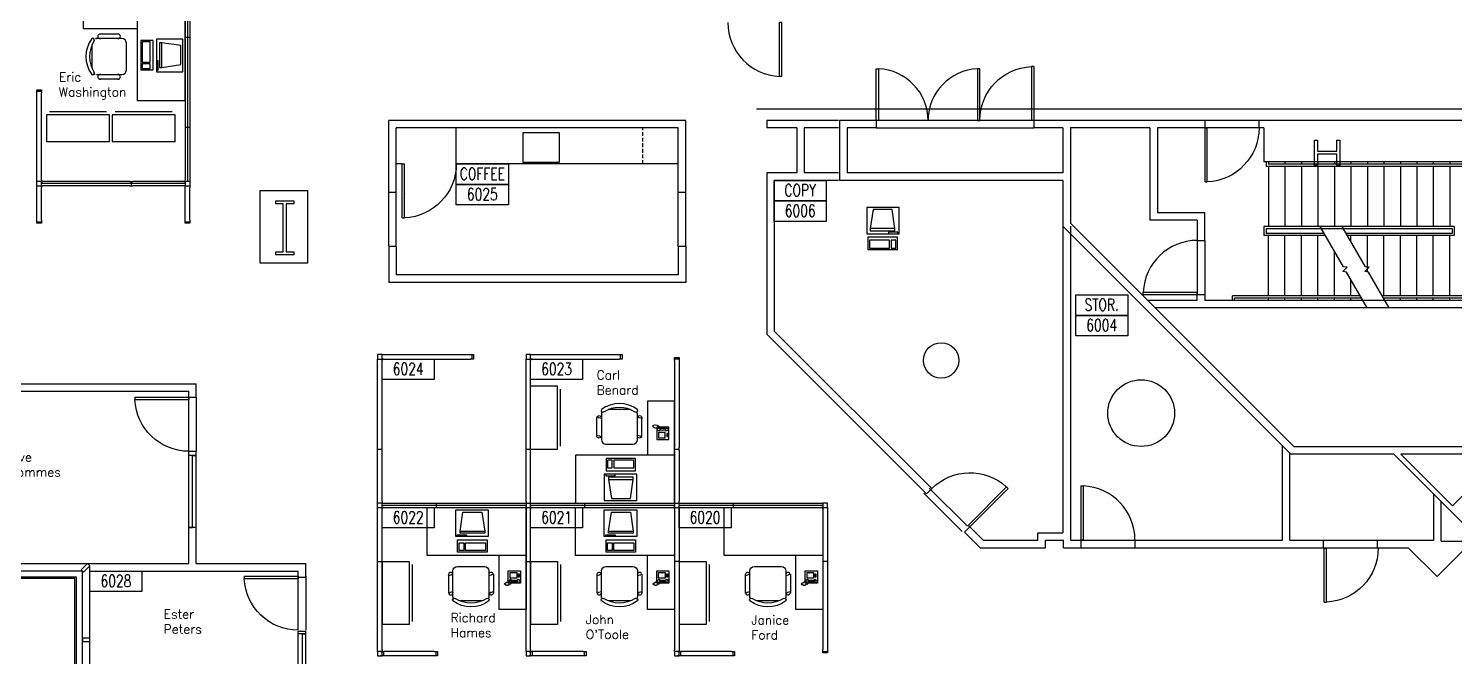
# Model space of a CAD drawing. Header units: millimetres. Extents: x 489553472 to 489553809, y 110504095 to 110504426.
# Drawn here: x 489553583.9 to 489553679, y 110504315.5 to 110504357.4 of the extents above; entities that cross this region are included whole.
import ezdxf
from ezdxf.enums import TextEntityAlignment as Align

# ---------------------------------------------------------------- set-up
doc = ezdxf.new("R2010")
doc.units = ezdxf.units.MM
doc.linetypes.add('HIDDEN', pattern=[0.375, 0.25, -0.125])
for name, color, linetype in [('A-DOOR-TRIM-3D', 7, 'Continuous'), ('CHAIRS', 4, 'Continuous'), ('CPU', 6, 'Continuous'), ('E-B-CORE', 30, 'Continuous'), ('E-B-FURR', 6, 'Continuous'), ('E-B-GLAZ', 72, 'Continuous'), ('E-B-MULL', 8, 'Continuous'), ('E-C-HEAD', 5, 'Continuous'), ('E-F-CASE', 4, 'Continuous'), ('E-F-DOOR', 3, 'Continuous'), ('E-F-PLMB', 2, 'Continuous'), ('E-F-STAIR', 8, 'Continuous'), ('E-S-COLM', 8, 'Continuous'), ('EMPLOYEE', 1, 'Continuous'), ('FURNITURE', 3, 'Continuous'), ('PANELS_201', 6, 'Continuous'), ('PHONES', 4, 'Continuous'), ('RMNUM', 40, 'Continuous'), ('Y-3', 40, 'Continuous')]:
    doc.layers.add(name, color=color, linetype=linetype)
doc.styles.add('ARCHITXT', font='simplex.shx')
doc.styles.add('ROMANS', font='romans', dxfattribs={"width": 0.75, "height": 8})

# ---------------------------------------------------------------- blocks, each defined once
blk = doc.blocks.new('DR-36')
for p, q in [((0, 36), (0, 0)), ((0, 36), (1.5, 36)), ((1.5, 36), (1.5, 0)), ((0, 0), (1.5, 0))]:
    blk.add_line(p, q)
blk.add_arc((0, 0), 36, 0, 87.61406)
blk = doc.blocks.new('DR-69P')
for points in [[(1.5, 0), (0, 0), (0, 34.5), (1.5, 34.5)], [(67.5, 0), (69, 0), (69, 34.5), (67.5, 34.5)]]:
    blk.add_lwpolyline(points, close=True)
for centre, start, end in [((0, 0), 0, 87.51045), ((69, 0), 92.48955, 180)]:
    blk.add_arc(centre, 34.5, start, end)
blk = doc.blocks.new('RMNUM')
at = {"layer": 'RMNUM'}
blk.add_lwpolyline([(-16.33354, 6.674702), (18.388073, 6.674702), (18.388073, -6.982766), (-16.33354, -6.982766), (-16.33354, 6.674702)], dxfattribs=at)
at = {"layer": 'RMNUM', "style": 'ROMANS', "width": 0.75}
blk.add_attdef('NUMBER', text='', height=8, dxfattribs=at).set_placement((1.027267, 0.114097), align=Align.MIDDLE_CENTER)
blk = doc.blocks.new('DESK2')
for p, q in [((33, 0), (-33, 0)), ((-33, 0), (-33, -68)), ((33, -32), (33, 0)), ((-33, -32), (33, -32)), ((-15, -68), (-15, -32)), ((-33, -68), (-15, -68))]:
    blk.add_line(p, q)
blk = doc.blocks.new('CHAIR7')
for p, q in [((20, 12), (3, 12)), ((5.12, 15.04), (17.88, 15.04)), ((0, 9), (0, -9)), ((23, -7.44), (23, 7.44)), ((3, -12), (20, -12)), ((5.12, -15), (17.88, -15))]:
    blk.add_line(p, q)
for centre, radius, start, end in [((3, 9), 3, 90, 180), ((5.56, 13.54), 1.56, 73.7398, 286.2602), ((17.44, 13.54), 1.56, 253.7398, 106.2602), ((20, 9), 3, 62.41556, 90), ((22.34, 11.12), 1.1, 53.30994, 212.02741), ((4.82, 0), 19.64, 327.57575, 32.42425), ((7, 0), 20, 323.1301, 36.8699), ((3, -9), 3, 180, 270), ((5.56, -13.5), 1.56, 73.7398, 286.2602), ((17.44, -13.5), 1.56, 253.7398, 106.2602), ((20, -9), 3, 270, 297.58444), ((22.34, -11.12), 1.1, 147.97259, 306.69006)]:
    blk.add_arc(centre, radius, start, end)
blk = doc.blocks.new('RECTANG')
for p, q in [((1, 1), (0, 1)), ((0, 1), (0, 0)), ((1, 0), (1, 1)), ((0, 0), (1, 0))]:
    blk.add_line(p, q)
blk = doc.blocks.new('IBMAT', base_point=(61, 306))
for p, q in [((75, 307), (75, 306)), ((81, 307), (75, 307)), ((81, 306), (81, 307))]:
    blk.add_line(p, q)
at = {"xscale": 21, "yscale": 17, "zscale": 21}
blk.add_blockref('RECTANG', (61, 306), dxfattribs=at)
blk = doc.blocks.new('KEYBOARD', base_point=(60, 294))
for p, xscale, yscale, zscale in [((60, 294), 19, 8, 19), ((61, 295), 13, 5, 13), ((75, 295), 3, 5, 3)]:
    blk.add_blockref('RECTANG', p, dxfattribs=dict(xscale=xscale, yscale=yscale, zscale=zscale))
blk = doc.blocks.new('COMPUTER')
for p, q in [((-6.64, 16.23), (-8.5, 3.5)), ((6.08, 16.23), (-6.64, 16.23)), ((8, 3.5), (6.08, 16.23)), ((-8.5, 3.5), (-8.5, 2.04)), ((8, 3.5), (-8.5, 3.5)), ((-8.5, 2.04), (8, 2.04)), ((8, 2.04), (8, 3.5))]:
    blk.add_line(p, q)
at = {"xscale": 1.033846153846154, "yscale": 1.033846153846154, "zscale": 1.033846153846154}
for name, p in [('IBMAT', (-10.86, 0)), ('KEYBOARD', (-10.05, -10.5))]:
    blk.add_blockref(name, p, dxfattribs=at)
blk = doc.blocks.new('FC42X18D')
for p, q in [((-21, 0), (-21, -18)), ((-21, 0), (21, 0)), ((21, -18), (21, 0)), ((-21, -18), (21, -18)), ((-19, -20), (19, -20))]:
    blk.add_line(p, q)
blk = doc.blocks.new('FNPHONE')
for p, q in [((-9.1, 0.22), (-9.7, 0.02)), ((-8.9, 0.62), (-9.5, 0.42)), ((-8.7, 1.02), (-9.3, 0.82)), ((-8.5, 1.42), (-9.1, 1.22)), ((-8.3, 1.82), (-8.9, 1.62)), ((-7.14, 0.56), (-7.5, -0.58)), ((-7.29, 6.54), (-7.29, 1.54)), ((-6.29, 6.54), (-6.29, 1.54)), ((-3.87, 4.85), (-3.87, 4.85)), ((-3.87, 3.91), (-3.87, 3.91)), ((-3.87, 2.97), (-3.87, 2.97)), ((-3.87, 2.03), (-3.87, 2.03)), ((-2.94, 4.85), (-2.94, 4.85)), ((-2.94, 3.91), (-2.94, 3.91)), ((-2.94, 2.97), (-2.94, 2.97)), ((-2.94, 2.03), (-2.94, 2.03)), ((-2, 4.85), (-2, 4.85)), ((-2, 3.91), (-2, 3.91)), ((-2, 2.97), (-2, 2.97)), ((-2, 2.03), (-2, 2.03)), ((-9.3, -0.18), (-9.9, -0.38)), ((-9.3, -0.58), (-9.9, -0.78)), ((-9.3, -0.98), (-9.9, -1.18)), ((-9.3, -1.38), (-9.9, -1.58)), ((-9.1, -1.78), (-9.7, -1.98)), ((-8.9, -2.18), (-9.5, -2.38)), ((-8.43, -2.46), (-9.03, -2.66)), ((-7.9, -1.98), (-8.5, -2.18)), ((-7.7, -1.58), (-8.3, -1.78)), ((-7.5, -1.18), (-8.1, -1.38)), ((-7.3, -0.78), (-7.9, -0.98))]:
    blk.add_line(p, q)
for centre, start, end in [((-6.79, 6.54), 298.49146, 241.50854), ((-6.79, 1.54), 118.49146, 61.50854)]:
    blk.add_arc(centre, 1.05, start, end)
for p, xscale, yscale, zscale in [((-8.21, 0), 8.20528234483245, 8.104073169521023, 8.20528234483245), ((-4.81, 1.25), 3.75, 4.375, 3.75), ((-4.03, 6.72), 2.03125, 0.46875, 2.03125)]:
    blk.add_blockref('RECTANG', p, dxfattribs=dict(xscale=xscale, yscale=yscale, zscale=zscale))

msp = doc.modelspace()

# ---------------------------------------------------------------- linework, layer by layer
msp.add_line((489553633.5997519, 110504343.8696724), (489553633.5997519, 110504343.8696724))
at = {"layer": 'A-DOOR-TRIM-3D'}
for p, q in [((489553608.4951391, 110504346.3981165), (489553608.4951391, 110504346.3981165, 9.75)), ((489553608.9951391, 110504346.3981165), (489553608.9951391, 110504346.3981165, 9.75))]:
    msp.add_line(p, q, dxfattribs=at)
at = {"layer": 'E-B-CORE'}
for p, q in [((489553637.9561564, 110504351.2981165), (489553637.9561564, 110504347.2981165)), ((489553640.4061564, 110504351.2981165), (489553637.9561564, 110504351.2981165)), ((489553638.4561564, 110504350.7981165), (489553638.4561564, 110504347.7981165)), ((489553640.4061564, 110504350.7981165), (489553638.4561564, 110504350.7981165)), ((489553640.4061564, 110504351.2981165), (489553640.4061564, 110504350.7981165)), ((489553653.3561563, 110504351.2981165), (489553650.9061564, 110504351.2981165)), ((489553650.9061564, 110504351.2981165), (489553650.9061564, 110504350.7981165)), ((489553652.8561563, 110504350.7981165), (489553650.9061564, 110504350.7981165)), ((489553652.8561563, 110504350.7981165), (489553652.8561563, 110504347.7981165)), ((489553662.3311564, 110504351.2981165), (489553653.3561563, 110504351.2981165)), ((489553658.6561564, 110504350.7981165), (489553653.3561563, 110504350.7981165)), ((489553653.3561563, 110504350.7981165), (489553653.3561563, 110504344.4481165)), ((489553658.6561564, 110504350.7981165), (489553658.6561564, 110504344.6370992)), ((489553659.1561564, 110504350.7981165), (489553659.1561564, 110504345.1370992)), ((489553662.3311564, 110504350.7981165), (489553659.1561564, 110504350.7981165)), ((489553662.3311564, 110504350.7981165), (489553662.3311564, 110504351.2981165)), ((489553691.4576391, 110504351.2981165), (489553665.9311564, 110504351.2981165)), ((489553665.9311564, 110504350.7981165), (489553665.9311564, 110504351.2981165)), ((489553666.2561564, 110504350.7981165), (489553665.9311564, 110504350.7981165)), ((489553666.2561564, 110504350.7981165), (489553666.2561564, 110504348.5370992)), ((489553683.2576391, 110504348.5370992), (489553666.2561564, 110504348.5370992)), ((489553652.8561563, 110504347.2981165), (489553637.9561564, 110504347.2981165)), ((489553652.8561563, 110504347.7981165), (489553638.4561564, 110504347.7981165)), ((489553652.8561563, 110504347.2981165), (489553652.8561563, 110504344.2410097)), ((489553662.3090233, 110504345.1370992), (489553659.1561564, 110504345.1370992)), ((489553662.3090233, 110504343.2981165), (489553662.3090233, 110504345.1370992)), ((489553668.0600669, 110504329.0370992), (489553652.8561563, 110504344.2410097)), ((489553668.2671736, 110504329.5370992), (489553653.3561563, 110504344.4481165)), ((489553661.8090233, 110504344.6370992), (489553658.6561564, 110504344.6370992)), ((489553661.8090233, 110504344.6370992), (489553661.8090233, 110504343.2981165)), ((489553661.8090233, 110504343.2981165), (489553662.3090233, 110504343.2981165)), ((489553661.8090233, 110504339.2981165), (489553661.8090233, 110504339.6981165)), ((489553661.8090233, 110504339.6981165), (489553662.3090233, 110504339.6981165)), ((489553662.3090233, 110504339.6981165), (489553662.3090233, 110504339.2981165)), ((489553661.8090233, 110504339.2981165), (489553658.5061564, 110504339.2981165)), ((489553683.7576391, 110504338.7981165), (489553659.0061564, 110504338.7981165)), ((489553683.2576391, 110504339.2981165), (489553662.3090233, 110504339.2981165)), ((489553674.9260294, 110504329.0370992), (489553668.0600669, 110504329.0370992)), ((489553684.1727991, 110504329.5370992), (489553668.2671736, 110504329.5370992)), ((489553674.9260294, 110504329.0370992), (489553681.2178559, 110504322.7370992)), ((489553683.6727991, 110504329.0370992), (489553675.3872887, 110504329.0370992)), ((489553675.3872887, 110504329.0370992), (489553678.8379109, 110504325.5819943)), ((489553680.1802319, 110504326.9260591), (489553678.8379109, 110504325.5819943))]:
    msp.add_line(p, q, dxfattribs=at)
at = {"layer": 'E-B-FURR'}
for p, q in [((489553627.6951391, 110504351.2981165), (489553607.8951391, 110504351.2981165)), ((489553607.8951391, 110504346.4981165), (489553607.8951391, 110504351.2981165)), ((489553627.1951391, 110504350.7981165), (489553608.3951391, 110504350.7981165)), ((489553608.3951391, 110504346.4981165), (489553608.3951391, 110504350.7981165)), ((489553627.1951391, 110504346.4981165), (489553627.1951391, 110504350.7981165)), ((489553627.6951391, 110504346.4981165), (489553627.6951391, 110504351.2981165)), ((489553637.8951391, 110504351.2981165), (489553633.0951391, 110504351.2981165)), ((489553633.0951391, 110504351.2981165), (489553633.0951391, 110504350.7981165)), ((489553635.0951391, 110504350.7981165), (489553633.0951391, 110504350.7981165)), ((489553635.0951391, 110504350.7981165), (489553635.0951391, 110504347.7981165)), ((489553635.5951391, 110504350.7981165), (489553635.5951391, 110504347.7981165)), ((489553637.8951391, 110504350.7981165), (489553635.5951391, 110504350.7981165)), ((489553635.0951391, 110504347.7981165), (489553633.0951391, 110504347.7981165)), ((489553633.0951391, 110504347.7981165), (489553633.0951391, 110504337.0388357)), ((489553637.8951391, 110504347.2981165), (489553633.5951391, 110504347.2981165)), ((489553633.5951391, 110504347.2981165), (489553633.5951391, 110504337.2459425)), ((489553637.8951391, 110504347.7981165), (489553635.5951391, 110504347.7981165)), ((489553608.3951391, 110504346.4981165), (489553607.8951391, 110504346.4981165)), ((489553627.6951391, 110504346.4981165), (489553627.1951391, 110504346.4981165)), ((489553652.8561563, 110504344.2410097), (489553652.8561563, 110504323.7981165)), ((489553653.3561563, 110504344.2410097), (489553653.3561563, 110504323.2981165)), ((489553607.8951391, 110504342.8981165), (489553607.8951391, 110504340.4981165)), ((489553608.3951391, 110504342.8981165), (489553607.8951391, 110504342.8981165)), ((489553608.3951391, 110504342.8981165), (489553608.3951391, 110504340.9981165)), ((489553627.1951391, 110504342.8981165), (489553627.1951391, 110504340.9981165)), ((489553627.6951391, 110504342.8981165), (489553627.1951391, 110504342.8981165)), ((489553627.6951391, 110504342.8981165), (489553627.6951391, 110504340.4981165)), ((489553627.6951391, 110504340.4981165), (489553607.8951391, 110504340.4981165)), ((489553627.1951391, 110504340.9981165), (489553608.3951391, 110504340.9981165)), ((489553633.0951391, 110504337.0388357), (489553643.7490172, 110504326.3849575)), ((489553633.5951391, 110504337.2459425), (489553644.103693, 110504326.7373886)), ((489553575.8198954, 110504333.7370992), (489553595.0561564, 110504333.7370992)), ((489553595.0561564, 110504332.8370992), (489553595.0561564, 110504333.7370992)), ((489553575.9561564, 110504333.2370992), (489553594.5561564, 110504333.2370992)), ((489553594.5561564, 110504332.8370992), (489553594.5561564, 110504333.2370992)), ((489553594.5561564, 110504332.8370992), (489553595.0561564, 110504332.8370992)), ((489553594.5561564, 110504321.7370992), (489553594.5561564, 110504329.2370992)), ((489553594.5561564, 110504329.2370992), (489553595.0561564, 110504329.2370992)), ((489553595.0561564, 110504321.7370992), (489553595.0561564, 110504329.2370992)), ((489553667.4867013, 110504323.2981165), (489553667.4867013, 110504329.6097505)), ((489553667.9867013, 110504323.2981165), (489553667.9867013, 110504329.1572955)), ((489553644.116039, 110504326.7496564), (489553643.7490172, 110504326.3849575)), ((489553677.5867013, 110504323.2981165), (489553677.5867013, 110504326.3729709)), ((489553678.0867013, 110504323.2447779), (489553678.0867013, 110504325.8723214)), ((489553646.6535298, 110504324.196004), (489553646.2946145, 110504323.8393603)), ((489553646.6492903, 110504324.1917913), (489553647.5429651, 110504323.2981165)), ((489553646.2946145, 110504323.8393603), (489553647.3358583, 110504322.7981165)), ((489553647.5440209, 110504323.2981165), (489553651.1806768, 110504323.2981165)), ((489553651.1806768, 110504323.7981165), (489553652.8561563, 110504323.7981165)), ((489553651.1806768, 110504323.2981165), (489553651.1806768, 110504323.7981165)), ((489553651.6806768, 110504322.7862545), (489553651.6806768, 110504323.2981165)), ((489553651.6806768, 110504323.2981165), (489553652.8806767, 110504323.2981165)), ((489553652.8806767, 110504322.7862545), (489553652.8806767, 110504323.2981165)), ((489553653.3561563, 110504323.2981165), (489553654.044544, 110504323.2981165)), ((489553654.044544, 110504323.3189281), (489553654.044544, 110504322.7981165)), ((489553657.6539699, 110504323.3189281), (489553657.6539699, 110504322.7981165)), ((489553657.6539699, 110504323.2981165), (489553667.4867013, 110504323.2981165)), ((489553667.9867013, 110504323.2981165), (489553670.2329084, 110504323.2981165)), ((489553670.2329084, 110504322.7682169), (489553670.2329084, 110504323.2981165)), ((489553673.8329084, 110504322.7682169), (489553673.8329084, 110504323.2981165)), ((489553673.8329084, 110504323.2981165), (489553677.5867013, 110504323.2981165)), ((489553678.0867013, 110504323.2447779), (489553680.7108358, 110504323.2447779)), ((489553647.3369142, 110504322.7981165), (489553651.6806768, 110504322.7981165)), ((489553652.8806767, 110504322.7981165), (489553654.044544, 110504322.7981165)), ((489553657.6539699, 110504322.7981165), (489553670.2329084, 110504322.7981165)), ((489553673.8329084, 110504322.7981165), (489553675.8844399, 110504322.7981165)), ((489553675.8844399, 110504322.7981165), (489553677.8065393, 110504320.8760172)), ((489553677.8063452, 110504320.875823), (489553679.6752993, 110504322.7447772)), ((489553577.9561564, 110504321.7370992), (489553587.7970574, 110504321.7370992)), ((489553587.7970574, 110504321.7370992), (489553594.5561564, 110504321.7370992)), ((489553587.9561564, 110504311.7370992), (489553587.9561564, 110504321.5780002)), ((489553595.0561564, 110504321.7370992), (489553602.3561563, 110504321.7370992)), ((489553602.3561563, 110504320.8370992), (489553602.3561563, 110504321.7370992)), ((489553587.9561564, 110504321.2370992), (489553601.8561563, 110504321.2370992)), ((489553601.8561563, 110504320.8370992), (489553601.8561563, 110504321.2370992)), ((489553601.8561563, 110504320.8370992), (489553602.3561563, 110504320.8370992)), ((489553601.8561563, 110504312.1370992), (489553601.8561563, 110504317.2370992)), ((489553601.8561563, 110504317.2370992), (489553602.3561563, 110504317.2370992)), ((489553602.3561563, 110504312.1370992), (489553602.3561563, 110504317.2370992))]:
    msp.add_line(p, q, dxfattribs=at)
msp.add_lwpolyline([(489553602.4951391, 110504346.5981165), (489553599.2951391, 110504346.5981165), (489553599.2951391, 110504341.7981165), (489553602.4951391, 110504341.7981165)], close=True, dxfattribs=at)
at = {"layer": 'E-B-GLAZ'}
for p, q in [((489553587.4561564, 110504321.2370992), (489553577.9561564, 110504321.2370992)), ((489553587.0561564, 110504320.8370992), (489553577.9561564, 110504320.8370992)), ((489553586.9561564, 110504320.7370992), (489553577.9561564, 110504320.7370992)), ((489553586.9561564, 110504311.7370992), (489553586.9561564, 110504320.7370992)), ((489553587.0561564, 110504311.7370992), (489553587.0561564, 110504320.8370992)), ((489553587.4561564, 110504311.7370992), (489553587.4561564, 110504321.2370992))]:
    msp.add_line(p, q, dxfattribs=at)
for points in [[(489553595.0481237, 110504324.1493904), (489553594.5481237, 110504324.1493904), (489553594.8119884, 110504324.1493904), (489553594.8119884, 110504328.9493904), (489553595.0481237, 110504328.9493904), (489553594.5481237, 110504328.9493904)], [(489553602.3668563, 110504312.2585711), (489553601.8668563, 110504312.2585711), (489553602.1307209, 110504312.2585711), (489553602.1307209, 110504317.0585711), (489553602.3668563, 110504317.0585711), (489553601.8668563, 110504317.0585711)]]:
    msp.add_lwpolyline(points, dxfattribs=at)
at = {"layer": 'E-B-MULL'}
for points in [[(489553587.5357059, 110504321.1575497), (489553587.9561564, 110504321.5780002), (489553587.7970574, 110504321.7370992), (489553587.3766069, 110504321.3166487)], [(489553587.4561564, 110504316.5450497), (489553587.9561564, 110504316.5450497), (489553587.9561564, 110504316.7700497), (489553587.4561564, 110504316.7700497)]]:
    msp.add_lwpolyline(points, close=True, dxfattribs=at)
at = {"layer": 'E-C-HEAD'}
for p, q in [((489553701.2996281, 110504352.0481165), (489553632.4061564, 110504352.0481165)), ((489553650.9061564, 110504351.2981165), (489553640.4061564, 110504351.2981165)), ((489553640.4061564, 110504350.7981165), (489553650.9061564, 110504350.7981165)), ((489553665.9311564, 110504351.2981165), (489553662.3311564, 110504351.2981165)), ((489553665.9311564, 110504350.7981165), (489553662.3311564, 110504350.7981165)), ((489553607.8951391, 110504342.9348786), (489553607.8951391, 110504346.5348786)), ((489553608.3951391, 110504342.9348786), (489553608.3951391, 110504346.5348786)), ((489553627.1951391, 110504342.8981165), (489553627.1951391, 110504346.4981165)), ((489553627.6951391, 110504342.8981165), (489553627.6951391, 110504346.4981165)), ((489553661.8090233, 110504343.2981165), (489553661.8090233, 110504339.6981165)), ((489553662.3090233, 110504343.2981165), (489553662.3090233, 110504339.6981165)), ((489553594.5561564, 110504329.2370992), (489553594.5561564, 110504332.8370992)), ((489553595.0561564, 110504332.8370992), (489553595.0561564, 110504329.2370992)), ((489553646.1294422, 110504323.8808591), (489553643.5838578, 110504326.4264435)), ((489553646.4829956, 110504324.2344125), (489553643.9374112, 110504326.7799969)), ((489553657.6325186, 110504323.2774744), (489553654.0325186, 110504323.2774744)), ((489553673.8282447, 110504323.2774744), (489553670.2282447, 110504323.2774744)), ((489553657.6325186, 110504322.7774744), (489553654.0325186, 110504322.7774744)), ((489553673.8282447, 110504322.7774744), (489553670.2282447, 110504322.7774744)), ((489553601.8561563, 110504317.3020608), (489553601.8561563, 110504320.9020608)), ((489553602.3561563, 110504320.9020608), (489553602.3561563, 110504317.3020608))]:
    msp.add_line(p, q, dxfattribs=at)
at = {"layer": 'E-F-CASE'}
for p, q in [((489553612.3951391, 110504348.3981165), (489553612.3951391, 110504350.7981165)), ((489553608.7951391, 110504348.3981165), (489553608.3951391, 110504348.3981165)), ((489553627.1951391, 110504348.3981165), (489553612.3951391, 110504348.3981165))]:
    msp.add_line(p, q, dxfattribs=at)
at = {"layer": 'E-F-CASE', "linetype": 'HIDDEN'}
msp.add_line((489553624.8416671, 110504348.3981165), (489553624.8416671, 110504350.7981165), dxfattribs=at)
at = {"layer": 'E-F-PLMB'}
for p, q in [((489553616.8561563, 110504348.4880081), (489553616.8561563, 110504350.4880081)), ((489553616.8561563, 110504350.4880081), (489553619.2561564, 110504350.4880081)), ((489553619.2561564, 110504350.4880081), (489553619.2561564, 110504348.4880081)), ((489553619.2561564, 110504348.4880081), (489553616.8561563, 110504348.4880081))]:
    msp.add_line(p, q, dxfattribs=at)
at = {"layer": 'E-F-STAIR'}
for p, q in [((489553666.4061564, 110504348.5370992), (489553666.4061564, 110504348.2370992)), ((489553681.0561564, 110504348.2370992), (489553666.4061564, 110504348.2370992)), ((489553666.5561564, 110504348.5370992), (489553666.5561564, 110504348.3870992)), ((489553680.9061564, 110504348.3870992), (489553666.5561564, 110504348.3870992)), ((489553666.5561564, 110504348.2370992), (489553666.5561564, 110504344.2176079)), ((489553667.6561564, 110504348.5370992), (489553667.6561564, 110504348.3870992)), ((489553667.6561564, 110504348.2370992), (489553667.6561564, 110504344.2176079)), ((489553668.7561564, 110504348.5370992), (489553668.7561564, 110504348.3870992)), ((489553668.7561564, 110504348.2370992), (489553668.7561564, 110504344.2176079)), ((489553669.8561563, 110504348.5370992), (489553669.8561563, 110504348.3870992)), ((489553669.8561563, 110504348.2370992), (489553669.8561563, 110504344.2176079)), ((489553670.9561564, 110504348.5370992), (489553670.9561564, 110504348.3870992)), ((489553670.9561564, 110504348.2370992), (489553670.9561564, 110504344.2176079)), ((489553672.0561564, 110504348.5370992), (489553672.0561564, 110504348.3870992)), ((489553672.0561564, 110504348.2370992), (489553672.0561564, 110504344.2176079)), ((489553673.1561564, 110504348.5370992), (489553673.1561564, 110504348.3870992)), ((489553673.1561564, 110504348.2370992), (489553673.1561564, 110504344.2176079)), ((489553674.2561564, 110504348.5370992), (489553674.2561564, 110504348.3870992)), ((489553674.2561564, 110504348.2370992), (489553674.2561564, 110504344.2176079)), ((489553675.3561563, 110504348.5370992), (489553675.3561563, 110504348.3870992)), ((489553675.3561563, 110504348.2370992), (489553675.3561563, 110504344.2176079)), ((489553676.4561564, 110504348.5370992), (489553676.4561564, 110504348.3870992)), ((489553676.4561564, 110504348.2370992), (489553676.4561564, 110504344.2176079)), ((489553677.5561564, 110504348.5370992), (489553677.5561564, 110504348.3870992)), ((489553677.5561564, 110504348.2370992), (489553677.5561564, 110504344.2176079)), ((489553678.6561564, 110504348.5370992), (489553678.6561564, 110504348.3870992)), ((489553678.6561564, 110504348.2370992), (489553678.6561564, 110504344.2176079)), ((489553678.9561564, 110504344.2176079), (489553666.2561564, 110504344.2176079)), ((489553666.2561564, 110504344.2176079), (489553666.2561564, 110504343.6176079)), ((489553678.9561564, 110504344.2176079), (489553678.9561564, 110504343.6176079)), ((489553670.3663704, 110504343.6176079), (489553666.2561564, 110504343.6176079)), ((489553678.8061564, 110504344.0676079), (489553666.4061564, 110504344.0676079)), ((489553666.4061564, 110504344.0676079), (489553666.4061564, 110504343.7676079)), ((489553670.2797679, 110504343.7676079), (489553666.4061564, 110504343.7676079)), ((489553666.5561564, 110504339.5981165), (489553666.5561564, 110504343.6176079)), ((489553667.6561564, 110504339.5981165), (489553667.6561564, 110504343.6176079)), ((489553668.7561564, 110504339.5981165), (489553668.7561564, 110504343.6176079)), ((489553669.8561563, 110504339.5981165), (489553669.8561563, 110504343.6176079)), ((489553678.8061564, 110504343.7676079), (489553671.7435555, 110504343.7676079)), ((489553678.9561564, 110504343.6176079), (489553671.830158, 110504343.6176079)), ((489553672.0561564, 110504343.2261672), (489553672.0561564, 110504343.6176079)), ((489553673.1561564, 110504341.1951024), (489553673.1561564, 110504343.6176079)), ((489553674.2561564, 110504339.5981165), (489553674.2561564, 110504343.6176079)), ((489553675.3561563, 110504339.5981165), (489553675.3561563, 110504343.6176079)), ((489553676.4561564, 110504339.5981165), (489553676.4561564, 110504343.6176079)), ((489553677.5561564, 110504339.5981165), (489553677.5561564, 110504343.6176079)), ((489553678.6561564, 110504339.5981165), (489553678.6561564, 110504343.6176079)), ((489553678.8061564, 110504344.0676079), (489553678.8061564, 110504343.7676079)), ((489553670.9561564, 110504339.5981165), (489553670.9561564, 110504342.5960686)), ((489553672.0561564, 110504339.5981165), (489553672.0561564, 110504340.6908127)), ((489553672.6870248, 110504339.5981165), (489553664.1561564, 110504339.5981165)), ((489553664.1561564, 110504339.2981165), (489553664.1561564, 110504339.5981165)), ((489553672.7736274, 110504339.4481165), (489553664.3061564, 110504339.4481165)), ((489553664.3061564, 110504339.2981165), (489553664.3061564, 110504339.4481165)), ((489553666.5561564, 110504339.2981165), (489553666.5561564, 110504339.4481165)), ((489553667.6561564, 110504339.2981165), (489553667.6561564, 110504339.4481165)), ((489553668.7561564, 110504339.2981165), (489553668.7561564, 110504339.4481165)), ((489553669.8561563, 110504339.2981165), (489553669.8561563, 110504339.4481165)), ((489553670.9561564, 110504339.2981165), (489553670.9561564, 110504339.4481165)), ((489553672.0561564, 110504339.2981165), (489553672.0561564, 110504339.4481165)), ((489553679.8561563, 110504339.5981165), (489553674.1508124, 110504339.5981165)), ((489553679.7061564, 110504339.4481165), (489553674.237415, 110504339.4481165)), ((489553674.2561564, 110504339.2981165), (489553674.2561564, 110504339.4481165)), ((489553675.3561563, 110504339.2981165), (489553675.3561563, 110504339.4481165)), ((489553676.4561564, 110504339.2981165), (489553676.4561564, 110504339.4481165)), ((489553677.5561564, 110504339.2981165), (489553677.5561564, 110504339.4481165)), ((489553678.6561564, 110504339.2981165), (489553678.6561564, 110504339.4481165))]:
    msp.add_line(p, q, dxfattribs=at)
for points in [[(489553673.148905, 110504338.7981165), (489553671.7709798, 110504341.1847531), (489553671.521042, 110504341.217658), (489553671.8138623, 110504341.5104783), (489553671.5639246, 110504341.5433832), (489553670.0199603, 110504344.2176079)], [(489553674.6126926, 110504338.7981165), (489553673.2347674, 110504341.1847531), (489553672.9848295, 110504341.217658), (489553673.2776499, 110504341.5104783), (489553673.0277121, 110504341.5433832), (489553671.4837478, 110504344.2176079)]]:
    msp.add_lwpolyline(points, dxfattribs=at)
at = {"layer": 'E-S-COLM'}
for points in [[(489553671.1217833, 110504349.992078), (489553671.3217833, 110504349.992078), (489553671.3217833, 110504348.292078), (489553671.1217833, 110504348.292078), (489553671.1217833, 110504349.042078), (489553669.8217833, 110504349.042078), (489553669.8217833, 110504348.292078), (489553669.6217833, 110504348.292078), (489553669.6217833, 110504349.992078), (489553669.8217833, 110504349.992078), (489553669.8217833, 110504349.242078), (489553671.1217833, 110504349.242078)], [(489553600.3561563, 110504345.7370992), (489553600.3561563, 110504345.9370992), (489553601.5561564, 110504345.9370992), (489553601.5561564, 110504345.7370992), (489553601.0561564, 110504345.7370992), (489553601.0561564, 110504342.5370992), (489553601.5561564, 110504342.5370992), (489553601.5561564, 110504342.3370992), (489553600.3561563, 110504342.3370992), (489553600.3561563, 110504342.5370992), (489553600.8561563, 110504342.5370992), (489553600.8561563, 110504345.7370992)]]:
    msp.add_lwpolyline(points, close=True, dxfattribs=at)
at = {"layer": 'PANELS_201', "linetype": 'Continuous'}
for p, q in [((489553607.4494346, 110504315.5786519), (489553607.4494346, 110504315.8786519)), ((489553617.3494346, 110504315.5786519), (489553617.3494346, 110504315.8786519)), ((489553627.2494346, 110504315.5786519), (489553627.2494346, 110504315.8786519))]:
    msp.add_line(p, q, dxfattribs=at)
for points in [[(489553594.3197087, 110504359.1369671), (489553594.3197087, 110504356.9369671)], [(489553594.4697087, 110504359.2369671), (489553594.4697087, 110504356.8369671)], [(489553594.6197087, 110504359.1369671), (489553594.6197087, 110504356.9369671)], [(489553594.3197087, 110504356.9369671), (489553594.3197087, 110504356.7369671)], [(489553594.6197087, 110504356.8369671), (489553594.3197087, 110504356.8369671)], [(489553594.3197087, 110504356.7369671), (489553594.3197087, 110504350.9369671)], [(489553594.4697087, 110504356.8369671), (489553594.4697087, 110504350.8369671)], [(489553594.6197087, 110504356.9369671), (489553594.6197087, 110504356.7369671)], [(489553594.6197087, 110504356.7369671), (489553594.6197087, 110504350.9369671)], [(489553584.4197087, 110504353.1369671), (489553584.4197087, 110504353.2369671), (489553584.4197087, 110504353.3369671), (489553584.7197087, 110504353.3369671), (489553584.7197087, 110504353.1369671)], [(489553584.7197087, 110504353.2369671), (489553584.4197087, 110504353.2369671)], [(489553584.4197087, 110504347.3369671), (489553584.4197087, 110504353.1369671)], [(489553584.7197087, 110504347.3369671), (489553584.7197087, 110504353.1369671)], [(489553594.3197087, 110504350.9369671), (489553594.3197087, 110504350.7369671)], [(489553594.6197087, 110504350.8369671), (489553594.3197087, 110504350.8369671)], [(489553594.4697087, 110504350.8369671), (489553594.4697087, 110504347.2369671)], [(489553594.6197087, 110504350.9369671), (489553594.6197087, 110504350.7369671)], [(489553594.3197087, 110504350.7369671), (489553594.3197087, 110504347.3369671)], [(489553594.6197087, 110504350.7369671), (489553594.6197087, 110504347.3369671)], [(489553584.7197087, 110504347.3369671), (489553584.7197087, 110504347.2369671), (489553584.4197087, 110504347.2369671), (489553584.4197087, 110504347.3369671)], [(489553584.4197087, 110504346.9369671), (489553584.4197087, 110504347.2369671)], [(489553584.8197087, 110504346.9369671), (489553584.7197087, 110504346.9369671), (489553584.7197087, 110504347.2369671), (489553584.8197087, 110504347.2369671)], [(489553590.7197087, 110504347.0869671), (489553584.7197087, 110504347.0869671)], [(489553590.6197087, 110504347.2369671), (489553584.8197087, 110504347.2369671)], [(489553590.6197087, 110504347.2369671), (489553590.8197087, 110504347.2369671)], [(489553590.7197087, 110504347.2369671), (489553590.7197087, 110504346.9369671)], [(489553594.3197087, 110504347.0869671), (489553590.7197087, 110504347.0869671)], [(489553594.2197087, 110504347.2369671), (489553590.8197087, 110504347.2369671)], [(489553594.2197087, 110504347.2369671), (489553594.3197087, 110504347.2369671), (489553594.3197087, 110504346.9369671), (489553594.2197087, 110504346.9369671)], [(489553594.6197087, 110504347.3369671), (489553594.6197087, 110504347.2369671), (489553594.3197087, 110504347.2369671), (489553594.3197087, 110504347.3369671)], [(489553594.6197087, 110504347.2369671), (489553594.6197087, 110504346.9369671)], [(489553584.4197087, 110504346.8369671), (489553584.4197087, 110504346.9369671), (489553584.7197087, 110504346.9369671), (489553584.7197087, 110504346.8369671)], [(489553584.4197087, 110504344.6369671), (489553584.4197087, 110504346.8369671)], [(489553584.7197087, 110504344.6369671), (489553584.7197087, 110504346.8369671)], [(489553590.6197087, 110504346.9369671), (489553584.8197087, 110504346.9369671)], [(489553590.6197087, 110504346.9369671), (489553590.8197087, 110504346.9369671)], [(489553594.2197087, 110504346.9369671), (489553590.8197087, 110504346.9369671)], [(489553594.3197087, 110504346.8369671), (489553594.3197087, 110504346.9369671), (489553594.6197087, 110504346.9369671), (489553594.6197087, 110504346.8369671)], [(489553594.3197087, 110504344.6369671), (489553594.3197087, 110504346.8369671)], [(489553594.6197087, 110504344.6369671), (489553594.6197087, 110504346.8369671)], [(489553584.7197087, 110504344.6369671), (489553584.7197087, 110504344.5369671), (489553584.7197087, 110504344.4369671), (489553584.4197087, 110504344.4369671), (489553584.4197087, 110504344.6369671)], [(489553584.4197087, 110504344.5369671), (489553584.7197087, 110504344.5369671)], [(489553594.6197087, 110504344.6369671), (489553594.6197087, 110504344.5369671), (489553594.6197087, 110504344.4369671), (489553594.3197087, 110504344.4369671), (489553594.3197087, 110504344.6369671)], [(489553594.3197087, 110504344.5369671), (489553594.6197087, 110504344.5369671)], [(489553607.4494346, 110504335.6786519), (489553607.1494346, 110504335.6786519), (489553607.1494346, 110504335.3786519)], [(489553607.5494345, 110504335.3786519), (489553607.4494346, 110504335.3786519), (489553607.4494346, 110504335.6786519), (489553607.5494345, 110504335.6786519)], [(489553607.5494345, 110504335.6786519), (489553613.3494346, 110504335.6786519)], [(489553613.3494346, 110504335.6786519), (489553613.4494346, 110504335.6786519), (489553613.5494345, 110504335.6786519), (489553613.5494345, 110504335.3786519), (489553613.3494346, 110504335.3786519)], [(489553613.4494346, 110504335.3786519), (489553613.4494346, 110504335.6786519)], [(489553617.3494346, 110504335.6786519), (489553617.0494345, 110504335.6786519), (489553617.0494345, 110504335.3786519)], [(489553617.4494346, 110504335.3786519), (489553617.3494346, 110504335.3786519), (489553617.3494346, 110504335.6786519), (489553617.4494346, 110504335.6786519)], [(489553617.4494346, 110504335.6786519), (489553623.2494346, 110504335.6786519)], [(489553623.2494346, 110504335.6786519), (489553623.3494346, 110504335.6786519), (489553623.4494346, 110504335.6786519), (489553623.4494346, 110504335.3786519), (489553623.2494346, 110504335.3786519)], [(489553623.3494346, 110504335.3786519), (489553623.3494346, 110504335.6786519)], [(489553607.1494346, 110504335.2786519), (489553607.1494346, 110504335.3786519), (489553607.4494346, 110504335.3786519), (489553607.4494346, 110504335.2786519)], [(489553607.1494346, 110504329.4786519), (489553607.1494346, 110504335.2786519)], [(489553607.4494346, 110504329.4786519), (489553607.4494346, 110504335.2786519)], [(489553607.5494345, 110504335.3786519), (489553613.3494346, 110504335.3786519)], [(489553617.0494345, 110504335.2786519), (489553617.0494345, 110504335.3786519), (489553617.3494346, 110504335.3786519), (489553617.3494346, 110504335.2786519)], [(489553617.0494345, 110504329.4786519), (489553617.0494345, 110504335.2786519)], [(489553617.3494346, 110504329.4786519), (489553617.3494346, 110504335.2786519)], [(489553617.4494346, 110504335.3786519), (489553623.2494346, 110504335.3786519)], [(489553626.9494346, 110504335.2786519), (489553626.9494346, 110504335.3786519), (489553626.9494346, 110504335.4786519), (489553627.2494346, 110504335.4786519), (489553627.2494346, 110504335.2786519)], [(489553627.2494346, 110504335.3786519), (489553626.9494346, 110504335.3786519)], [(489553626.9494346, 110504335.2786519), (489553626.9494346, 110504329.4786519)], [(489553627.2494346, 110504335.2786519), (489553627.2494346, 110504329.4786519)], [(489553607.1494346, 110504329.2786519), (489553607.1494346, 110504329.4786519)], [(489553607.1494346, 110504329.3786519), (489553607.4494346, 110504329.3786519)], [(489553607.1494346, 110504325.8786519), (489553607.1494346, 110504329.2786519)], [(489553607.4494346, 110504329.2786519), (489553607.4494346, 110504329.4786519)], [(489553607.4494346, 110504325.8786519), (489553607.4494346, 110504329.2786519)], [(489553617.0494345, 110504329.2786519), (489553617.0494345, 110504329.4786519)], [(489553617.0494345, 110504329.3786519), (489553617.3494346, 110504329.3786519)], [(489553617.0494345, 110504325.8786519), (489553617.0494345, 110504329.2786519)], [(489553617.3494346, 110504329.2786519), (489553617.3494346, 110504329.4786519)], [(489553617.3494346, 110504325.8786519), (489553617.3494346, 110504329.2786519)], [(489553626.9494346, 110504329.2786519), (489553626.9494346, 110504329.4786519)], [(489553626.9494346, 110504329.3786519), (489553627.2494346, 110504329.3786519)], [(489553626.9494346, 110504329.2786519), (489553626.9494346, 110504325.8786519)], [(489553627.2494346, 110504329.2786519), (489553627.2494346, 110504329.4786519)], [(489553627.2494346, 110504329.2786519), (489553627.2494346, 110504325.8786519)], [(489553607.4494346, 110504325.8786519), (489553607.4494346, 110504325.7786519), (489553607.1494346, 110504325.7786519), (489553607.1494346, 110504325.8786519)], [(489553607.1494346, 110504325.4786519), (489553607.1494346, 110504325.7786519)], [(489553607.1494346, 110504325.3786519), (489553607.1494346, 110504325.4786519), (489553607.4494346, 110504325.4786519), (489553607.4494346, 110504325.3786519)], [(489553607.1494346, 110504321.9786519), (489553607.1494346, 110504325.3786519)], [(489553607.5494345, 110504325.4786519), (489553607.4494346, 110504325.4786519), (489553607.4494346, 110504325.7786519), (489553607.5494345, 110504325.7786519)], [(489553607.4494346, 110504325.6286519), (489553611.0494345, 110504325.6286519)], [(489553607.4494346, 110504321.9786519), (489553607.4494346, 110504325.3786519)], [(489553607.5494345, 110504325.7786519), (489553610.9494346, 110504325.7786519)], [(489553607.5494345, 110504325.4786519), (489553610.9494346, 110504325.4786519)], [(489553610.9494346, 110504325.7786519), (489553611.1494346, 110504325.7786519)], [(489553610.9494346, 110504325.4786519), (489553611.1494346, 110504325.4786519)], [(489553611.0494345, 110504325.7786519), (489553611.0494345, 110504325.4786519)], [(489553611.0494345, 110504325.6286519), (489553617.0494345, 110504325.6286519)], [(489553611.1494346, 110504325.7786519), (489553616.9494346, 110504325.7786519)], [(489553611.1494346, 110504325.4786519), (489553616.9494346, 110504325.4786519)], [(489553616.9494346, 110504325.7786519), (489553617.0494345, 110504325.7786519), (489553617.0494345, 110504325.4786519), (489553616.9494346, 110504325.4786519)], [(489553617.0494345, 110504325.8786519), (489553617.0494345, 110504325.7786519), (489553617.3494346, 110504325.7786519), (489553617.3494346, 110504325.8786519)], [(489553617.0494345, 110504325.3786519), (489553617.0494345, 110504325.4786519), (489553617.3494346, 110504325.4786519), (489553617.3494346, 110504325.3786519)], [(489553617.0494345, 110504321.9786519), (489553617.0494345, 110504325.3786519)], [(489553617.4494346, 110504325.4786519), (489553617.3494346, 110504325.4786519), (489553617.3494346, 110504325.7786519), (489553617.4494346, 110504325.7786519)], [(489553617.3494346, 110504325.6286519), (489553620.9494346, 110504325.6286519)], [(489553617.3494346, 110504321.9786519), (489553617.3494346, 110504325.3786519)], [(489553617.4494346, 110504325.7786519), (489553620.8494346, 110504325.7786519)], [(489553617.4494346, 110504325.4786519), (489553620.8494346, 110504325.4786519)], [(489553620.8494346, 110504325.7786519), (489553621.0494345, 110504325.7786519)], [(489553620.8494346, 110504325.4786519), (489553621.0494345, 110504325.4786519)], [(489553620.9494346, 110504325.7786519), (489553620.9494346, 110504325.4786519)], [(489553620.9494346, 110504325.6286519), (489553626.9494346, 110504325.6286519)], [(489553621.0494345, 110504325.7786519), (489553626.8494346, 110504325.7786519)], [(489553621.0494345, 110504325.4786519), (489553626.8494346, 110504325.4786519)], [(489553626.8494346, 110504325.7786519), (489553626.9494346, 110504325.7786519), (489553626.9494346, 110504325.4786519), (489553626.8494346, 110504325.4786519)], [(489553626.9494346, 110504325.8786519), (489553626.9494346, 110504325.7786519), (489553627.2494346, 110504325.7786519), (489553627.2494346, 110504325.8786519)], [(489553626.9494346, 110504325.3786519), (489553626.9494346, 110504325.4786519), (489553627.2494346, 110504325.4786519), (489553627.2494346, 110504325.3786519)], [(489553626.9494346, 110504325.3786519), (489553626.9494346, 110504321.9786519)], [(489553627.3494346, 110504325.4786519), (489553627.2494346, 110504325.4786519), (489553627.2494346, 110504325.7786519), (489553627.3494346, 110504325.7786519)], [(489553627.2494346, 110504325.6286519), (489553630.8494346, 110504325.6286519)], [(489553627.2494346, 110504325.3786519), (489553627.2494346, 110504321.9786519)], [(489553627.3494346, 110504325.7786519), (489553630.7494346, 110504325.7786519)], [(489553627.3494346, 110504325.4786519), (489553630.7494346, 110504325.4786519)], [(489553630.7494346, 110504325.7786519), (489553630.9494346, 110504325.7786519)], [(489553630.7494346, 110504325.4786519), (489553630.9494346, 110504325.4786519)], [(489553630.8494346, 110504325.7786519), (489553630.8494346, 110504325.4786519)], [(489553630.8494346, 110504325.6286519), (489553636.8494346, 110504325.6286519)], [(489553630.9494346, 110504325.7786519), (489553636.7494346, 110504325.7786519)], [(489553630.9494346, 110504325.4786519), (489553636.7494346, 110504325.4786519)], [(489553636.7494346, 110504325.7786519), (489553636.8494346, 110504325.7786519), (489553636.8494346, 110504325.4786519), (489553636.7494346, 110504325.4786519)], [(489553637.1494346, 110504325.4786519), (489553637.1494346, 110504325.7786519), (489553636.8494346, 110504325.7786519)], [(489553636.8494346, 110504325.3786519), (489553636.8494346, 110504325.4786519), (489553637.1494346, 110504325.4786519), (489553637.1494346, 110504325.3786519)], [(489553636.8494346, 110504325.3786519), (489553636.8494346, 110504321.9786519)], [(489553637.1494346, 110504325.3786519), (489553637.1494346, 110504321.9786519)], [(489553607.1494346, 110504321.7786519), (489553607.1494346, 110504321.9786519)], [(489553607.1494346, 110504321.8786519), (489553607.4494346, 110504321.8786519)], [(489553607.1494346, 110504315.9786519), (489553607.1494346, 110504321.7786519)], [(489553607.4494346, 110504321.7786519), (489553607.4494346, 110504321.9786519)], [(489553607.4494346, 110504315.9786519), (489553607.4494346, 110504321.7786519)], [(489553617.0494345, 110504321.7786519), (489553617.0494345, 110504321.9786519)], [(489553617.0494345, 110504321.8786519), (489553617.3494346, 110504321.8786519)], [(489553617.0494345, 110504315.9786519), (489553617.0494345, 110504321.7786519)], [(489553617.3494346, 110504321.7786519), (489553617.3494346, 110504321.9786519)], [(489553617.3494346, 110504315.9786519), (489553617.3494346, 110504321.7786519)], [(489553626.9494346, 110504321.9786519), (489553626.9494346, 110504321.7786519)], [(489553627.2494346, 110504321.8786519), (489553626.9494346, 110504321.8786519)], [(489553626.9494346, 110504321.7786519), (489553626.9494346, 110504315.9786519)], [(489553627.2494346, 110504321.9786519), (489553627.2494346, 110504321.7786519)], [(489553627.2494346, 110504321.7786519), (489553627.2494346, 110504315.9786519)], [(489553636.8494346, 110504321.9786519), (489553636.8494346, 110504321.7786519)], [(489553637.1494346, 110504321.8786519), (489553636.8494346, 110504321.8786519)], [(489553636.8494346, 110504321.7786519), (489553636.8494346, 110504315.9786519)], [(489553637.1494346, 110504321.9786519), (489553637.1494346, 110504321.7786519)], [(489553637.1494346, 110504321.7786519), (489553637.1494346, 110504315.9786519)], [(489553607.4494346, 110504315.9786519), (489553607.4494346, 110504315.8786519), (489553607.1494346, 110504315.8786519), (489553607.1494346, 110504315.9786519)], [(489553607.1494346, 110504315.8786519), (489553607.1494346, 110504315.5786519), (489553607.4494346, 110504315.5786519)], [(489553607.3494346, 110504315.8786519), (489553607.4494346, 110504315.8786519), (489553607.5494345, 110504315.8786519), (489553607.5494345, 110504315.5786519), (489553607.3494346, 110504315.5786519)], [(489553607.5494345, 110504315.5786519), (489553607.4494346, 110504315.5786519), (489553607.4494346, 110504315.8786519), (489553607.5494345, 110504315.8786519)], [(489553610.9494344, 110504315.8786519), (489553607.5494345, 110504315.8786519)], [(489553610.9494344, 110504315.5786519), (489553607.5494345, 110504315.5786519)], [(489553610.9494344, 110504315.8786519), (489553611.0494344, 110504315.8786519), (489553611.1494344, 110504315.8786519), (489553611.1494344, 110504315.5786519), (489553610.9494344, 110504315.5786519)], [(489553611.0494344, 110504315.5786519), (489553611.0494344, 110504315.8786519)], [(489553617.3494346, 110504315.9786519), (489553617.3494346, 110504315.8786519), (489553617.0494345, 110504315.8786519), (489553617.0494345, 110504315.9786519)], [(489553617.0494345, 110504315.8786519), (489553617.0494345, 110504315.5786519), (489553617.3494346, 110504315.5786519)], [(489553617.2494346, 110504315.8786519), (489553617.3494346, 110504315.8786519), (489553617.4494346, 110504315.8786519), (489553617.4494346, 110504315.5786519), (489553617.2494346, 110504315.5786519)], [(489553617.4494346, 110504315.5786519), (489553617.3494346, 110504315.5786519), (489553617.3494346, 110504315.8786519), (489553617.4494346, 110504315.8786519)], [(489553620.8494344, 110504315.8786519), (489553617.4494346, 110504315.8786519)], [(489553620.8494344, 110504315.5786519), (489553617.4494346, 110504315.5786519)], [(489553620.8494344, 110504315.8786519), (489553620.9494344, 110504315.8786519), (489553621.0494344, 110504315.8786519), (489553621.0494344, 110504315.5786519), (489553620.8494344, 110504315.5786519)], [(489553620.9494344, 110504315.5786519), (489553620.9494344, 110504315.8786519)], [(489553627.2494346, 110504315.9786519), (489553627.2494346, 110504315.8786519), (489553626.9494346, 110504315.8786519), (489553626.9494346, 110504315.9786519)], [(489553626.9494346, 110504315.8786519), (489553626.9494346, 110504315.5786519), (489553627.2494346, 110504315.5786519)], [(489553627.1494346, 110504315.8786519), (489553627.2494346, 110504315.8786519), (489553627.3494346, 110504315.8786519), (489553627.3494346, 110504315.5786519), (489553627.1494346, 110504315.5786519)], [(489553627.3494346, 110504315.5786519), (489553627.2494346, 110504315.5786519), (489553627.2494346, 110504315.8786519), (489553627.3494346, 110504315.8786519)], [(489553630.7494344, 110504315.8786519), (489553627.3494346, 110504315.8786519)], [(489553630.7494344, 110504315.5786519), (489553627.3494346, 110504315.5786519)], [(489553630.7494344, 110504315.8786519), (489553630.8494344, 110504315.8786519), (489553630.9494344, 110504315.8786519), (489553630.9494344, 110504315.5786519), (489553630.7494344, 110504315.5786519)], [(489553630.8494344, 110504315.5786519), (489553630.8494344, 110504315.8786519)], [(489553637.1494346, 110504315.9786519), (489553637.1494346, 110504315.8786519), (489553637.1494346, 110504315.7786519), (489553636.8494346, 110504315.7786519), (489553636.8494346, 110504315.9786519)], [(489553636.8494346, 110504315.8786519), (489553637.1494346, 110504315.8786519)]]:
    msp.add_lwpolyline(points, dxfattribs=at)
at = {"layer": 'Y-3'}
for centre, radius in [((489553644.731693, 110504335.2896611), 1.178316), ((489553658.0715332, 110504331.7746423), 2.2258058)]:
    msp.add_circle(centre, radius, dxfattribs=at)

# ---------------------------------------------------------------- block references
at = {"xscale": 0.1, "yscale": 0.1, "zscale": 0.1}
for p, values in [((489553614.028493, 110504347.7306463), {'NUMBER': 'COFFEE'}), ((489553614.028493, 110504346.3648995), {'NUMBER': '6025'}), ((489553635.2284931, 110504346.6306463), {'NUMBER': 'COPY'}), ((489553635.2284931, 110504345.2648995), {'NUMBER': '6006'}), ((489553655.3361434, 110504338.9959327), {'NUMBER': 'STOR.'}), ((489553655.3361434, 110504337.6301859), {'NUMBER': '6004'}), ((489553609.0827886, 110504334.7111816), {'NUMBER': '6024'}), ((489553618.9827886, 110504334.7111816), {'NUMBER': '6023'}), ((489553609.0827886, 110504324.8111816), {'NUMBER': '6022'}), ((489553618.9827886, 110504324.8111816), {'NUMBER': '6021'}), ((489553628.8827885, 110504324.8111816), {'NUMBER': '6020'}), ((489553589.5895104, 110504320.569629), {'NUMBER': '6028'})]:
    msp.add_blockref('RMNUM', p, dxfattribs=at).add_auto_attribs(values)
at = {"layer": 'CHAIRS', "lineweight": -3, "yscale": 0.1, "zscale": 0.1}
for p, xscale, rotation in [((489553590.3882886, 110504355.5603376), 0.1, 180), ((489553623.272805, 110504329.7100719), 0.1, 89.99999999999999), ((489553613.372805, 110504321.5472318), -0.1, 90), ((489553623.272805, 110504321.5472318), -0.1, 90), ((489553633.172805, 110504321.5472318), -0.1, 90)]:
    msp.add_blockref('CHAIR7', p, dxfattribs=dict(at, xscale=xscale, rotation=rotation))
at = {"layer": 'CPU', "lineweight": -3, "xscale": 0.1, "yscale": 0.1, "zscale": 0.1}
for p, rotation in [((489553592.3969905, 110504355.6311595), 270), ((489553623.3436269, 110504327.70137), 180)]:
    msp.add_blockref('COMPUTER', p, dxfattribs=dict(at, rotation=rotation))
at = {"layer": 'CPU', "lineweight": -3, "yscale": 0.1, "zscale": 0.1}
for p, xscale in [((489553640.8525308, 110504343.7356935), 0.1), ((489553613.4436269, 110504323.5559337), -0.1), ((489553623.3436269, 110504323.5559337), -0.1)]:
    msp.add_blockref('COMPUTER', p, dxfattribs=dict(at, xscale=xscale))
at = {"layer": 'E-F-CASE', "extrusion": (0, 0, -1), "xscale": 0.1, "yscale": 0.1, "zscale": -0.1, "rotation": 180}
msp.add_blockref('DR-36', (-489553608.7951391, 110504348.3981165), dxfattribs=at)
msp.add_blockref('DR-36', (-489553608.7951391, 110504348.3981165), dxfattribs=at)
at = {"layer": 'E-F-DOOR', "yscale": 0.1, "zscale": 0.1}
for p, xscale, rotation in [((489553634.1061563, 110504357.8370992), 0.1, 180), ((489553662.3311564, 110504350.7981165), -0.1, 180), ((489553661.8090233, 110504339.6981165), 0.1, 90), ((489553594.5543158, 110504332.8308337), -0.1, 90), ((489553646.6535298, 110504324.196004), -0.1, 315.018962), ((489553654.0558815, 110504323.3251442), 0.1, 359.981038), ((489553670.2792023, 110504322.7681673), -0.1, 180.018962), ((489553601.8543158, 110504320.8957953), -0.1, 90)]:
    msp.add_blockref('DR-36', p, dxfattribs=dict(at, xscale=xscale, rotation=rotation))
for name, p, xscale in [('DR-69P', (489553640.4061564, 110504351.2981165), 0.1), ('DR-36', (489553650.9061564, 110504351.2981165), -0.1)]:
    msp.add_blockref(name, p, dxfattribs=dict(at, xscale=xscale))
at = {"layer": 'FURNITURE', "lineweight": -3, "yscale": 0.1, "zscale": 0.1}
for name, p, xscale, rotation in [('DESK2', (489553594.3197087, 110504355.9369671), 0.1, 270), ('FC42X18D', (489553587.1695347, 110504349.8737404), 0.1, 180), ('FC42X18D', (489553591.5344272, 110504349.8737404), 0.1, 180), ('FC42X18D', (489553617.3494346, 110504331.4786519), 0.1, 89.99999999999999), ('DESK2', (489553623.6494346, 110504325.7786518), 0.1, 180), ('FC42X18D', (489553607.4494345, 110504319.7786518), -0.1, 90), ('FC42X18D', (489553617.3494346, 110504319.7786518), -0.1, 90), ('FC42X18D', (489553627.2494345, 110504319.7786518), -0.1, 90)]:
    msp.add_blockref(name, p, dxfattribs=dict(at, xscale=xscale, rotation=rotation))
at = {"layer": 'FURNITURE', "lineweight": -3, "xscale": -0.1, "yscale": 0.1, "zscale": 0.1}
for p in [(489553613.7494345, 110504325.4786519), (489553623.6494346, 110504325.4786519), (489553633.5494345, 110504325.4786519)]:
    msp.add_blockref('DESK2', p, dxfattribs=at)
at = {"layer": 'PHONES', "lineweight": -3, "yscale": 0.1, "zscale": 0.1, "rotation": 270}
for p, xscale in [((489553625.7639704, 110504330.0115999), 0.1), ((489553615.8639705, 110504321.2457038), -0.1), ((489553625.7639704, 110504321.2457038), -0.1), ((489553635.6639705, 110504321.2457038), -0.1)]:
    msp.add_blockref('FNPHONE', p, dxfattribs=dict(at, xscale=xscale))

# ---------------------------------------------------------------- texts
at = {"layer": 'EMPLOYEE', "lineweight": -3, "char_height": 0.6, "attachment_point": 1, "style": 'ARCHITXT'}
for s, insert, width in [('\\A1;Eric\\PWashington', (489553585.8869981, 110504354.5007098), 4.358390177), ('\\A1;Carl\\PBenard', (489553621.7509515, 110504334.6153138), 2.580900409), ('\\A1;Dave\\PThommes', (489553582.1838335, 110504329.1386435), 3.674079127), ('\\A1;Ester\\PPeters', (489553592.8776304, 110504318.6660606), 2.325511596), ('\\A1;Richard\\PHames', (489553612.0121179, 110504318.4296676), 2.761800819), ("\\A1;John\\PO'Toole", (489553621.0293006, 110504318.3116885), 2.833424284), ('\\A1;Janice\\PFord', (489553632.0725372, 110504318.2795578), 2.365620737)]:
    msp.add_mtext(s, dxfattribs=dict(at, insert=insert, width=width))

doc.saveas('drawing.dxf')
